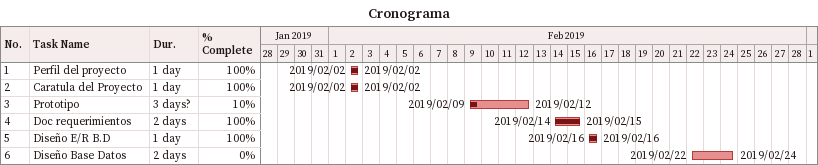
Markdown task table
Cronograma

| ID | Task | Duration | Start | Finish | % complete |
|---|---|---|---|---|---|
| 1 | Perfil del proyecto | 1d | 2019-02-02 | 2019-02-02 | 100 |
| 2 | Caratula del Proyecto | 1d | 2019-02-02 | 2019-02-02 | 100 |
| 3 | Prototipo | 3d? | 2019-02-09 | 2019-02-12 | 10 |
| 4 | Doc requerimientos | 2d | 2019-02-14 | 2019-02-15 | 100 |
| 5 | Diseño E/R B.D | 1d | 2019-02-16 | 2019-02-16 | 100 |
| 6 | Diseño Base Datos | 2d | 2019-02-22 | 2019-02-24 | 0 |
